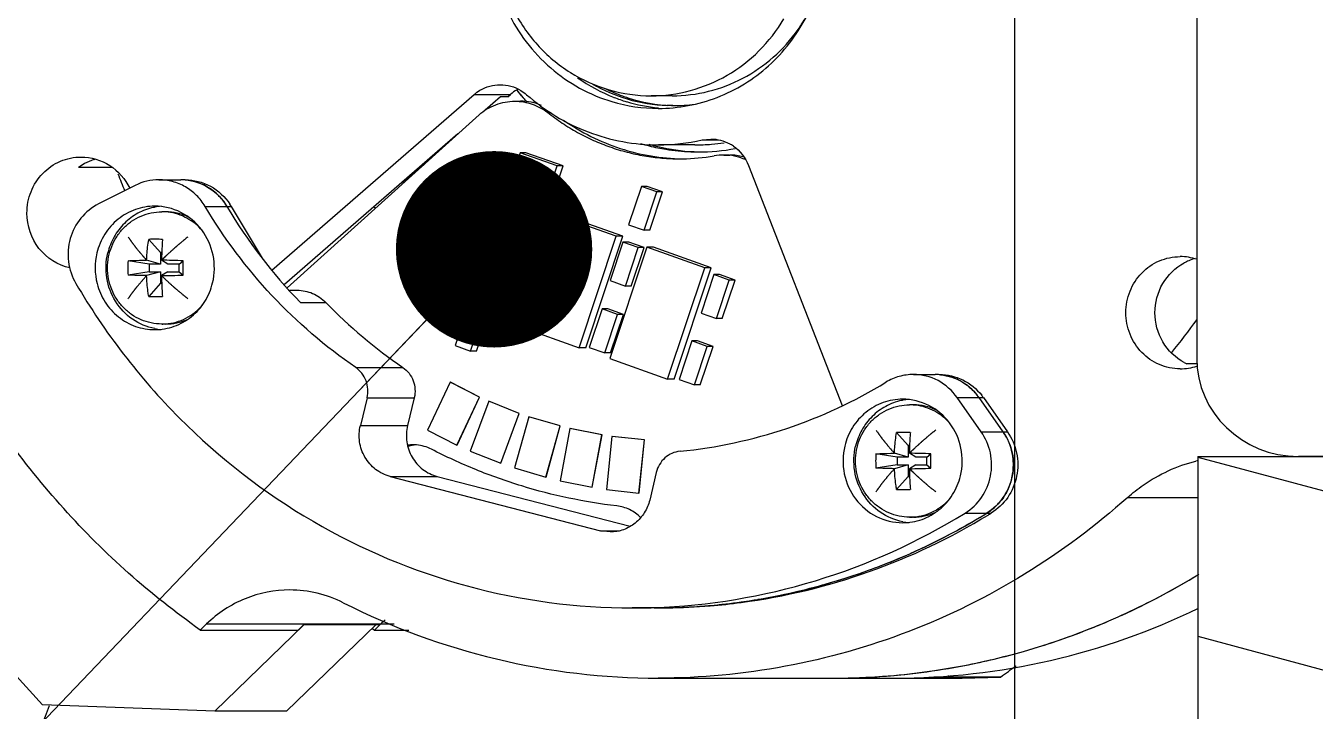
# Model space of a CAD drawing. Header units: millimetres. Extents: x 0 to 841, y 0 to 594.
# Drawn here: x 400.28 to 423.26, y 189.87 to 202.08 of the extents above; entities that cross this region are included whole.
import ezdxf

# ---------------------------------------------------------------- set-up
doc = ezdxf.new("R2010")
doc.units = ezdxf.units.MM
doc.header["$LTSCALE"] = 46.255
doc.layers.get('0').update_dxf_attribs({"linetype": 'CONTINUOUS'})
for name, color, linetype in [('APSF_BLANK_LAYER', 7, 'CONTINUOUS'), ('AXIS', 7, 'CONTINUOUS'), ('COSMETIC', 7, 'CONTINUOUS'), ('DCURVE', 7, 'CONTINUOUS')]:
    doc.layers.add(name, color=color, linetype=linetype)
doc.styles.get("Standard").update_dxf_attribs({"font": 'txt', "width": 0.85})
doc.dimstyles.get("Standard").update_dxf_attribs({"dimtxt": 3.5, "dimasz": 3.5, "dimexe": 1.5, "dimexo": 1, "dimtad": 1, "dimtxsty": 'STANDARD', "dimcen": 0.09, "dimadec": 0, "dimazin": 0, "dimtol": 1, "dimtp": 0.01, "dimtm": 0.01, "dimtfac": 1, "dimtofl": 0, "dimtmove": 0, "dimatfit": 3, "dimfxl": 1, "dimtolj": 1, "dimarcsym": 0})

msp = doc.modelspace()

# ---------------------------------------------------------------- linework, layer by layer
at = {"color": 7, "linetype": 'CONTINUOUS'}
for p, q in [((421.148, 219.805), (421.148, 196.155)), ((404.666, 197.721), (408.272, 200.853)), ((408.272, 200.853), (408.919, 200.853)), ((408.872, 200.812), (408.919, 200.853)), ((408.743, 200.812), (408.469, 200.575)), ((408.872, 200.812), (408.743, 200.812)), ((408.996, 200.733), (409.099, 200.733)), ((404.942, 197.408), (408.36, 200.492)), ((409.584, 200.532), (409.643, 200.532)), ((407.984, 200.153), (404.89, 197.466)), ((407.766, 199.964), (407.77, 199.96)), ((412.202, 199.955), (411.555, 199.955)), ((412.333, 200.043), (412.49, 200.06)), ((412.333, 200.043), (412.618, 200.043)), ((409.09, 199.816), (408.996, 199.531)), ((409.194, 199.816), (409.09, 199.816)), ((409.752, 199.58), (409.09, 199.816)), ((409.856, 199.58), (409.194, 199.816)), ((412.724, 199.775), (412.827, 199.775)), ((407.031, 199.315), (407.378, 199.607)), ((408.996, 199.531), (409.658, 199.295)), ((409.658, 199.295), (409.752, 199.58)), ((409.856, 199.58), (409.752, 199.58)), ((409.761, 199.295), (409.856, 199.58)), ((413.16, 199.591), (414.831, 195.31)), ((402.233, 199.233), (401.579, 198.903)), ((402.656, 199.334), (403.044, 199.334)), ((407.026, 199.321), (407.031, 199.315)), ((407.03, 199.325), (407.035, 199.319)), ((408.498, 199.419), (408.404, 199.134)), ((408.602, 199.419), (408.498, 199.419)), ((409.161, 199.183), (408.498, 199.419)), ((409.264, 199.183), (408.602, 199.419)), ((409.761, 199.295), (409.658, 199.295)), ((411.253, 199.216), (411.025, 198.531)), ((411.356, 199.216), (411.253, 199.216)), ((411.528, 199.118), (411.253, 199.216)), ((411.631, 199.118), (411.356, 199.216)), ((408.014, 199.036), (407.526, 197.57)), ((408.117, 199.036), (408.014, 199.036)), ((409.212, 198.609), (408.014, 199.036)), ((409.316, 198.609), (408.117, 199.036)), ((408.404, 199.134), (409.066, 198.898)), ((409.066, 198.898), (409.161, 199.183)), ((409.264, 199.183), (409.161, 199.183)), ((409.169, 198.898), (409.264, 199.183)), ((411.3, 198.433), (411.528, 199.118)), ((411.403, 198.433), (411.631, 199.118)), ((411.631, 199.118), (411.528, 199.118)), ((402.775, 198.764), (402.706, 198.764)), ((403.479, 198.858), (403.945, 198.858)), ((403.945, 198.858), (404.493, 197.936)), ((409.169, 198.898), (409.066, 198.898)), ((408.725, 197.143), (409.212, 198.609)), ((408.984, 197.611), (409.316, 198.609)), ((409.776, 198.694), (409.116, 196.708)), ((409.316, 198.609), (409.212, 198.609)), ((409.893, 198.694), (409.776, 198.694)), ((410.805, 198.327), (409.776, 198.694)), ((410.921, 198.327), (409.893, 198.694)), ((411.025, 198.531), (411.3, 198.433)), ((410.144, 196.342), (410.805, 198.327)), ((410.261, 196.342), (410.921, 198.327)), ((410.921, 198.327), (410.805, 198.327)), ((411.403, 198.433), (411.3, 198.433)), ((402.683, 198.039), (402.473, 198.271)), ((411.352, 198.132), (410.691, 196.147)), ((410.923, 198.224), (410.695, 197.538)), ((411.026, 198.224), (410.923, 198.224)), ((411.197, 198.126), (410.923, 198.224)), ((410.969, 197.44), (411.197, 198.126)), ((411.301, 198.126), (411.026, 198.224)), ((411.073, 197.44), (411.301, 198.126)), ((411.301, 198.126), (411.197, 198.126)), ((411.468, 198.132), (411.352, 198.132)), ((412.38, 197.766), (411.352, 198.132)), ((412.497, 197.766), (411.468, 198.132)), ((402.483, 197.832), (402.105, 197.891)), ((402.683, 197.832), (402.436, 197.901)), ((402.705, 198.039), (402.683, 198.039)), ((402.683, 198.039), (402.683, 197.832)), ((402.815, 197.832), (402.701, 197.901)), ((403.015, 197.832), (403.086, 197.891)), ((402.483, 197.695), (402.105, 197.637)), ((402.683, 197.695), (402.436, 197.626)), ((402.683, 197.832), (402.483, 197.832)), ((402.483, 197.832), (402.483, 197.695)), ((402.483, 197.695), (402.683, 197.695)), ((402.683, 197.695), (402.683, 197.489)), ((402.815, 197.695), (402.701, 197.626)), ((403.015, 197.832), (402.815, 197.832)), ((402.815, 197.695), (403.015, 197.695)), ((403.015, 197.695), (403.015, 197.832)), ((403.015, 197.695), (403.086, 197.637)), ((408.931, 197.611), (408.703, 196.926)), ((409.035, 197.611), (408.931, 197.611)), ((409.206, 197.514), (408.931, 197.611)), ((409.31, 197.514), (409.035, 197.611)), ((411.72, 195.78), (412.38, 197.766)), ((411.836, 195.78), (412.497, 197.766)), ((412.544, 197.646), (412.316, 196.96)), ((412.497, 197.766), (412.38, 197.766)), ((412.647, 197.646), (412.544, 197.646)), ((412.818, 197.548), (412.544, 197.646)), ((412.922, 197.548), (412.647, 197.646)), ((402.683, 197.489), (402.473, 197.256)), ((402.683, 197.489), (402.705, 197.489)), ((407.526, 197.57), (408.725, 197.143)), ((408.978, 196.828), (409.206, 197.514)), ((409.082, 196.828), (409.31, 197.514)), ((409.31, 197.514), (409.206, 197.514)), ((410.695, 197.538), (410.969, 197.44)), ((411.073, 197.44), (410.969, 197.44)), ((412.59, 196.862), (412.818, 197.548)), ((412.694, 196.862), (412.922, 197.548)), ((412.922, 197.548), (412.818, 197.548)), ((404.98, 197.366), (405.118, 197.366)), ((405.176, 197.148), (405.628, 197.148)), ((408.162, 197.066), (407.934, 196.38)), ((408.266, 197.066), (408.162, 197.066)), ((408.437, 196.968), (408.162, 197.066)), ((408.209, 196.282), (408.437, 196.968)), ((408.541, 196.968), (408.266, 197.066)), ((408.313, 196.282), (408.541, 196.968)), ((408.541, 196.968), (408.437, 196.968)), ((408.703, 196.926), (408.978, 196.828)), ((408.775, 197.143), (408.725, 197.143)), ((410.552, 197.034), (410.324, 196.348)), ((410.656, 197.034), (410.552, 197.034)), ((410.827, 196.936), (410.552, 197.034)), ((410.599, 196.25), (410.827, 196.936)), ((410.931, 196.936), (410.656, 197.034)), ((410.703, 196.25), (410.931, 196.936)), ((410.931, 196.936), (410.827, 196.936)), ((412.316, 196.96), (412.59, 196.862)), ((402.775, 196.764), (402.706, 196.764)), ((409.082, 196.828), (408.978, 196.828)), ((409.116, 196.708), (410.144, 196.342)), ((412.694, 196.862), (412.59, 196.862)), ((412.151, 196.464), (411.923, 195.778)), ((412.254, 196.464), (412.151, 196.464)), ((412.425, 196.366), (412.151, 196.464)), ((412.529, 196.366), (412.254, 196.464)), ((407.934, 196.38), (408.209, 196.282)), ((408.313, 196.282), (408.209, 196.282)), ((410.261, 196.342), (410.144, 196.342)), ((410.324, 196.348), (410.599, 196.25)), ((410.703, 196.25), (410.599, 196.25)), ((412.197, 195.68), (412.425, 196.366)), ((412.301, 195.68), (412.529, 196.366)), ((412.529, 196.366), (412.425, 196.366)), ((410.691, 196.147), (411.72, 195.78)), ((406.161, 195.989), (407.003, 195.989)), ((411.836, 195.78), (411.72, 195.78)), ((411.923, 195.778), (412.197, 195.68)), ((416.099, 195.864), (416.488, 195.864)), ((407.846, 195.725), (407.443, 194.871)), ((407.848, 195.725), (407.846, 195.725)), ((408.367, 195.462), (407.846, 195.725)), ((408.369, 195.462), (407.848, 195.725)), ((412.301, 195.68), (412.197, 195.68)), ((406.364, 195.451), (406.245, 194.958)), ((406.364, 195.451), (407.205, 195.451)), ((407.205, 195.451), (407.086, 194.958)), ((407.964, 194.608), (408.367, 195.462)), ((407.967, 194.608), (408.369, 195.462)), ((408.533, 195.387), (408.204, 194.5)), ((408.369, 195.462), (408.367, 195.462)), ((408.536, 195.387), (408.533, 195.387)), ((409.074, 195.172), (408.533, 195.387)), ((409.077, 195.172), (408.536, 195.387)), ((416.101, 195.324), (416.032, 195.324)), ((416.881, 195.452), (417.347, 195.452)), ((417.309, 194.843), (416.881, 195.452)), ((417.697, 194.843), (417.269, 195.452)), ((417.347, 195.452), (417.774, 194.843)), ((408.745, 194.285), (409.074, 195.172)), ((408.748, 194.285), (409.077, 195.172)), ((409.246, 195.112), (408.993, 194.199)), ((409.077, 195.172), (409.074, 195.172)), ((409.249, 195.112), (409.246, 195.112)), ((409.803, 194.947), (409.246, 195.112)), ((409.806, 194.947), (409.249, 195.112)), ((406.245, 194.958), (407.086, 194.958)), ((407.443, 194.871), (407.964, 194.608)), ((409.55, 194.034), (409.803, 194.947)), ((409.553, 194.034), (409.806, 194.947)), ((409.806, 194.947), (409.803, 194.947)), ((409.98, 194.903), (409.805, 193.971)), ((409.982, 194.903), (409.98, 194.903)), ((410.549, 194.789), (409.98, 194.903)), ((410.551, 194.789), (409.982, 194.903)), ((410.374, 193.856), (410.549, 194.789)), ((410.376, 193.856), (410.551, 194.789)), ((410.551, 194.789), (410.549, 194.789)), ((410.728, 194.761), (410.632, 193.816)), ((410.731, 194.761), (410.728, 194.761)), ((411.305, 194.698), (410.728, 194.761)), ((411.307, 194.698), (410.731, 194.761)), ((411.209, 193.753), (411.305, 194.698)), ((411.211, 193.753), (411.307, 194.698)), ((411.307, 194.698), (411.305, 194.698)), ((416.009, 194.599), (415.799, 194.831)), ((417.309, 194.843), (417.774, 194.843)), ((407.967, 194.608), (407.964, 194.608)), ((408.204, 194.5), (408.745, 194.285)), ((415.81, 194.392), (415.432, 194.451)), ((416.009, 194.392), (415.762, 194.461)), ((416.009, 194.392), (415.81, 194.392)), ((415.81, 194.392), (415.81, 194.255)), ((416.031, 194.599), (416.009, 194.599)), ((416.009, 194.599), (416.009, 194.392)), ((416.142, 194.392), (416.027, 194.461)), ((416.341, 194.392), (416.142, 194.392)), ((416.341, 194.392), (416.413, 194.451)), ((416.341, 194.255), (416.341, 194.392)), ((421.167, 194.405), (424.042, 194.405)), ((421.167, 194.405), (421.167, 189.655)), ((408.748, 194.285), (408.745, 194.285)), ((408.993, 194.199), (409.55, 194.034)), ((415.81, 194.255), (415.432, 194.197)), ((416.009, 194.255), (415.762, 194.186)), ((415.81, 194.255), (416.009, 194.255)), ((416.009, 194.255), (416.009, 194.049)), ((416.142, 194.255), (416.027, 194.186)), ((416.142, 194.255), (416.341, 194.255)), ((416.341, 194.255), (416.413, 194.197)), ((406.773, 194.049), (410.522, 193.082)), ((406.773, 194.049), (407.614, 194.049)), ((407.614, 194.049), (411.053, 193.161)), ((409.553, 194.034), (409.55, 194.034)), ((409.805, 193.971), (410.374, 193.856)), ((411.518, 194.12), (411.4, 193.628)), ((416.009, 194.049), (415.799, 193.816)), ((416.009, 194.049), (416.031, 194.049)), ((410.376, 193.856), (410.374, 193.856)), ((410.632, 193.816), (411.209, 193.753)), ((411.211, 193.753), (411.209, 193.753)), ((419.919, 193.676), (421.167, 193.676)), ((416.101, 193.324), (416.032, 193.324)), ((417.021, 193.396), (417.487, 193.396)), ((410.522, 193.082), (410.864, 193.082)), ((410.697, 193.059), (410.522, 193.082)), ((411.477, 191.705), (411.089, 191.705)), ((411.555, 191.705), (411.584, 191.706)), ((403.392, 191.312), (403.505, 191.421)), ((403.505, 191.421), (406.848, 191.421)), ((403.65, 189.868), (405.239, 191.403)), ((404.931, 189.868), (406.52, 191.403)), ((405.139, 191.312), (405.233, 191.403)), ((406.591, 191.403), (405.233, 191.403)), ((406.611, 191.421), (406.498, 191.312)), ((403.392, 191.312), (405.139, 191.312)), ((406.457, 191.341), (406.466, 191.334)), ((406.466, 191.334), (406.498, 191.312)), ((406.498, 191.312), (407.111, 191.312)), ((400.057, 190.557), (400.578, 189.979)), ((416.716, 190.474), (416.742, 190.501)), ((411.555, 190.455), (415.761, 190.455)), ((416.033, 190.455), (416.716, 190.474)), ((417.653, 190.474), (416.716, 190.474)), ((416.969, 190.455), (417.653, 190.474)), ((403.65, 189.868), (400.578, 189.979)), ((404.931, 189.868), (403.65, 189.868))]:
    msp.add_line(p, q, dxfattribs=at)
at = {"color": 2, "linetype": 'CONTINUOUS'}
for p, q in [((421.167, 194.393), (426.042, 193.087)), ((421.167, 191.2), (426.042, 189.894))]:
    msp.add_line(p, q, dxfattribs=at)
at = {"color": 7, "linetype": 'CONTINUOUS'}
for centre, radius, start, end in [((411.685, 203.673), 2.886, 324.8583, 329.2889), ((411.842, 203.574), 2.974, 234.5192, 248.758), ((409.395, 200.305), 0.726, 119.6378, 130.9565), ((409.393, 200.307), 0.723, 117.7401, 119.635), ((409.099, 199.774), 0.959, 67.1724, 89.9777), ((411.558, 203.52), 2.915, 253.4571, 269.9323), ((411.818, 203.518), 2.914, 248.79, 253.4178), ((411.817, 203.52), 2.915, 253.4474, 264.8958), ((411.553, 203.471), 3.516, 270.0319, 282.8148), ((412.202, 203.453), 3.498, 269.9986, 274.9352), ((412.2, 203.467), 3.513, 274.9369, 278.6209), ((412.482, 199.342), 0.719, 55.3061, 61.3638), ((411.934, 203.441), 3.733, 270, 270.7635), ((411.933, 203.444), 3.737, 270.7651, 279.4765), ((412.724, 198.84), 0.934, 90.0041, 100.7942), ((412.723, 198.837), 0.938, 66.5375, 89.9757), ((412.827, 198.84), 0.935, 75.0134, 89.9935), ((412.868, 203.662), 11.73, 201.1021, 202.6805), ((402.657, 198.396), 0.939, 90.0426, 116.8494), ((403.044, 198.399), 0.935, 85.2503, 89.9998), ((403.044, 198.403), 0.931, 85.6029, 89.9867), ((403.044, 198.395), 0.939, 75.9317, 85.5901), ((403.044, 198.396), 0.938, 70.5954, 75.9233), ((403.039, 198.384), 0.952, 62.1354, 70.5814), ((403.037, 198.379), 0.956, 57.0466, 62.1357), ((403.029, 198.368), 0.971, 48.0185, 57.028), ((403.025, 198.363), 0.977, 43.7462, 48.0215), ((403.008, 198.347), 1, 30.7228, 43.7083), ((402.706, 197.83), 0.933, 85.7698, 89.9971), ((402.774, 197.825), 0.938, 64.8576, 89.9705), ((411.77, 203.547), 9.189, 210.6802, 224.1392), ((403.086, 198.348), 1, 30.7205, 33.4425), ((412.487, 203.575), 7.636, 218.2021, 218.4806), ((402.592, 195.409), 2.865, 89.9718, 92.3919), ((402.594, 195.161), 3.113, 87.7056, 89.9932), ((404.089, 197.764), 1.988, 176.3378, 183.6622), ((402.557, 185.424), 12.477, 87.5721, 89.3416), ((392.581, 197.764), 10.506, 359.3077, 0.6923), ((402.558, 210.07), 12.445, 270.656, 272.4302), ((402.593, 200.165), 2.911, 267.6274, 270.0089), ((402.593, 200.4), 3.147, 270.019, 272.2821), ((412.101, 203.429), 9.019, 224.1432, 235.5799), ((402.706, 197.697), 0.933, 270.0029, 274.2302), ((402.774, 197.701), 0.938, 270.0269, 294.4008), ((411.853, 203.523), 11.451, 320.6035, 324.31), ((416.487, 194.927), 0.937, 80.9852, 89.9956), ((416.488, 194.93), 0.934, 85.2438, 90.0004), ((416.488, 194.933), 0.931, 84.029, 85.2416), ((416.487, 194.929), 0.935, 75.1266, 80.9768), ((416.484, 194.918), 0.946, 66.636, 75.1124), ((416.483, 194.915), 0.95, 61.5238, 66.6354), ((411.073, 203.178), 8.725, 275.7119, 301.3409), ((416.476, 194.903), 0.963, 52.4508, 61.5053), ((416.473, 194.899), 0.969, 48.1553, 52.4532), ((416.457, 194.882), 0.992, 35.0636, 48.1161), ((416.032, 194.39), 0.933, 85.7698, 89.9971), ((416.101, 194.386), 0.938, 64.8576, 89.9705), ((416.534, 194.882), 0.992, 35.062, 38.0683), ((415.919, 191.969), 2.865, 89.9718, 92.3919), ((415.92, 191.721), 3.113, 87.7056, 89.9932), ((416.867, 194.261), 1.014, 22.4754, 35.0148), ((416.862, 194.259), 1.019, 18.397, 22.4796), ((407.192, 193.916), 0.695, 90.0022, 98.7291), ((407.296, 193.914), 0.697, 94.2935, 106.8741), ((407.192, 193.917), 0.695, 85.7305, 89.999), ((407.191, 193.911), 0.7, 62.7001, 85.6963), ((417.415, 194.324), 1.988, 176.3378, 183.6622), ((415.884, 181.985), 12.477, 87.5721, 89.3416), ((405.907, 194.324), 10.506, 359.3077, 0.6923), ((416.851, 194.256), 1.03, 9.9959, 18.3893), ((416.849, 194.255), 1.032, 5.207, 9.991), ((415.885, 206.63), 12.445, 270.656, 272.4302), ((416.849, 194.255), 1.032, 352.538, 357.552), ((416.843, 194.255), 1.038, 357.5581, 5.2054), ((421.812, 191.599), 2.805, 103.1078, 104.0502), ((416.858, 194.252), 1.023, 339.9691, 345.0129), ((416.848, 194.255), 1.033, 345.0188, 352.5359), ((415.92, 196.725), 2.911, 267.6274, 270.0089), ((415.919, 196.96), 3.147, 270.019, 272.2821), ((416.88, 194.24), 0.998, 318.7841, 327.357), ((416.873, 194.245), 1.007, 327.359, 332.2237), ((416.86, 194.251), 1.02, 332.2297, 339.9663), ((416.898, 194.224), 0.974, 301.7159, 314.5932), ((416.892, 194.23), 0.982, 314.5876, 318.7714), ((411.45, 203.036), 11.334, 278.009, 301.723), ((411.53, 203.032), 11.329, 277.6141, 301.3819), ((416.032, 194.257), 0.933, 270.0029, 274.2302), ((416.101, 194.262), 0.938, 270.0269, 294.4008), ((411.388, 203.158), 11.47, 295.3917, 301.6661), ((411.458, 203.172), 11.486, 301.323, 301.6646), ((411.427, 203.079), 11.382, 293.5944, 295.3859), ((411.44, 203.049), 11.35, 288.6445, 293.5951), ((411.464, 202.978), 11.274, 280.7913, 287.0947), ((411.458, 202.999), 11.296, 287.0944, 288.6412), ((414.638, 202.949), 12.495, 275.137, 301.6018), ((414.56, 203.104), 12.669, 298.0244, 301.497), ((411.475, 202.926), 11.222, 274.319, 279.4971), ((411.475, 202.926), 11.221, 279.4976, 280.7859), ((414.584, 203.06), 12.619, 294.5229, 298.023), ((411.563, 202.895), 12.44, 243.1324, 269.9617), ((411.089, 202.899), 11.194, 270.0004, 271.9847), ((411.477, 202.899), 11.194, 270.0003, 270.3974), ((411.477, 202.896), 11.191, 270.5447, 271.2232), ((411.477, 202.91), 11.205, 271.2242, 275.1287), ((411.555, 202.904), 11.199, 270.8256, 274.7331), ((411.477, 202.9), 11.195, 271.5756, 274.3165), ((411.476, 202.916), 11.211, 275.1296, 277.9637), ((411.553, 202.92), 11.215, 274.7344, 277.569), ((415.754, 202.889), 12.434, 270.0301, 295.8726), ((408.131, 189.846), 2.189, 131.2307, 133.9907), ((408.135, 189.843), 2.194, 131.2673, 133.9911), ((414.616, 202.99), 12.541, 289.532, 294.5231), ((414.634, 202.942), 12.49, 285.9289, 289.5284), ((414.65, 202.885), 12.431, 280.9566, 285.9279), ((414.66, 202.836), 12.381, 270.0027, 277.3317), ((414.66, 202.827), 12.372, 270.0023, 275.0863), ((414.656, 202.86), 12.405, 277.3367, 280.954), ((340.034, 296.995), 131.801, 306.07978, 306.22927), ((416.032, 202.815), 12.36, 269.2576, 270.0002)]:
    msp.add_arc(centre, radius, start, end, dxfattribs=at)
msp.add_ellipse((422.96, 196.155), major_axis=(-1.812, 0), ratio=0.965926, start_param=0, end_param=1.570796, dxfattribs=at)
for points, knots in [([(411.554, 200.605), (411.91, 200.605), (412.631, 200.74), (413.566, 201.319), (414.245, 202.198), (414.584, 203.265), (414.542, 204.386), (414.124, 205.423), (413.382, 206.245), (412.725, 206.582), (412.382, 206.684)], [0, 0, 0, 0, 0.122755, 0.246522, 0.371793, 0.498322, 0.625264, 0.751577, 0.876508, 1, 1, 1, 1]), ([(408.871, 202.33), (409.053, 201.95), (409.572, 201.261), (410.33, 200.844), (410.728, 200.726)], [0, 0, 0, 0, 0.503444, 1, 1, 1, 1]), ([(408.964, 202.373), (409.08, 202.144), (409.373, 201.715), (409.966, 201.217), (410.667, 200.902), (411.174, 200.83), (411.426, 200.83)], [0, 0, 0, 0, 0.25311, 0.503881, 0.752557, 1, 1, 1, 1]), ([(411.426, 200.83), (411.661, 200.83), (412.135, 200.893), (412.798, 201.17), (413.371, 201.61), (413.668, 201.992), (413.791, 202.199)], [0, 0, 0, 0, 0.247686, 0.496463, 0.747131, 1, 1, 1, 1]), ([(411.801, 200.83), (412.018, 200.83), (412.456, 200.884), (413.073, 201.12), (413.621, 201.498), (413.918, 201.831), (414.045, 202.012)], [0, 0, 0, 0, 0.24796, 0.496859, 0.74742, 1, 1, 1, 1]), ([(408.272, 200.853), (408.304, 200.881), (408.44, 200.98), (408.612, 201.028), (408.737, 201.028)], [0, 0, 0, 0, 0.253263, 1, 1, 1, 1]), ([(408.737, 201.028), (408.864, 201.028), (409.038, 200.979), (409.175, 200.878), (409.207, 200.849)], [0, 0, 0, 0, 0.746661, 1, 1, 1, 1]), ([(409.207, 200.849), (409.528, 200.567), (410.273, 200.113), (411.131, 199.955), (411.555, 199.955)], [0, 0, 0, 0, 0.501996, 1, 1, 1, 1]), ([(408.36, 200.492), (408.404, 200.531), (408.498, 200.599), (408.655, 200.675), (408.823, 200.722), (408.938, 200.733), (408.996, 200.733)], [0, 0, 0, 0, 0.251632, 0.501928, 0.75123, 1, 1, 1, 1]), ([(408.996, 200.733), (409.048, 200.733), (409.153, 200.724), (409.307, 200.685), (409.453, 200.622), (409.542, 200.564), (409.584, 200.532)], [0, 0, 0, 0, 0.248959, 0.498362, 0.748606, 1, 1, 1, 1]), ([(409.584, 200.532), (409.667, 200.466), (409.839, 200.34), (410.112, 200.175), (410.397, 200.032), (410.691, 199.915), (410.995, 199.822), (411.304, 199.756), (411.618, 199.716), (411.828, 199.707), (411.934, 199.707)], [0, 0, 0, 0, 0.125889, 0.251449, 0.37671, 0.501706, 0.626481, 0.751085, 0.875572, 1, 1, 1, 1]), ([(409.867, 200.397), (410.022, 200.289), (410.347, 200.094), (410.872, 199.879), (411.421, 199.744), (411.796, 199.71), (411.983, 199.708)], [0, 0, 0, 0, 0.251229, 0.501448, 0.750927, 1, 1, 1, 1]), ([(403.479, 198.858), (403.436, 198.93), (403.333, 199.063), (403.133, 199.216), (402.903, 199.312), (402.738, 199.334), (402.656, 199.334)], [0, 0, 0, 0, 0.252882, 0.503532, 0.752311, 1, 1, 1, 1]), ([(403.122, 199.334), (403.277, 199.334), (403.595, 199.253), (403.833, 199.03), (403.92, 198.899)], [0, 0, 0, 0, 0.496563, 1, 1, 1, 1]), ([(403.122, 199.331), (403.272, 199.319), (403.571, 199.218), (403.789, 198.989), (403.867, 198.858)], [0, 0, 0, 0, 0.496462, 1, 1, 1, 1]), ([(401.579, 198.903), (401.459, 198.842), (401.241, 198.666), (401.048, 198.293), (401.016, 197.872), (401.107, 197.604), (401.176, 197.486)], [0, 0, 0, 0, 0.246736, 0.49688, 0.748877, 1, 1, 1, 1]), ([(402.706, 196.764), (402.643, 196.764), (402.516, 196.777), (402.333, 196.834), (402.165, 196.927), (402.018, 197.052), (401.897, 197.205), (401.807, 197.379), (401.752, 197.567), (401.734, 197.764), (401.752, 197.96), (401.807, 198.148), (401.897, 198.322), (402.018, 198.475), (402.165, 198.6), (402.333, 198.693), (402.516, 198.751), (402.643, 198.764), (402.706, 198.764)], [0, 0, 0, 0, 0.061435, 0.123031, 0.184931, 0.247224, 0.30994, 0.373043, 0.436442, 0.5, 0.563558, 0.626957, 0.69006, 0.752776, 0.815069, 0.876969, 0.938565, 1, 1, 1, 1]), ([(403.398, 198.461), (403.357, 198.504), (403.268, 198.584), (403.115, 198.675), (402.949, 198.737), (402.833, 198.757), (402.775, 198.761)], [0, 0, 0, 0, 0.251926, 0.502349, 0.751544, 1, 1, 1, 1]), ([(406.161, 195.989), (405.62, 196.36), (404.613, 197.226), (403.817, 198.29), (403.479, 198.858)], [0, 0, 0, 0, 0.498133, 1, 1, 1, 1]), ([(402.436, 197.901), (402.437, 197.933), (402.444, 198.057), (402.458, 198.18), (402.473, 198.271)], [0, 0, 0, 0, 0.256942, 1, 1, 1, 1]), ([(402.718, 198.271), (402.716, 198.242), (402.707, 198.118), (402.703, 197.995), (402.701, 197.901)], [0, 0, 0, 0, 0.240693, 1, 1, 1, 1]), ([(402.105, 197.891), (402.13, 197.892), (402.241, 197.897), (402.351, 197.9), (402.436, 197.901)], [0, 0, 0, 0, 0.230975, 1, 1, 1, 1]), ([(402.436, 197.626), (402.406, 197.627), (402.296, 197.628), (402.186, 197.632), (402.105, 197.637)], [0, 0, 0, 0, 0.267403, 1, 1, 1, 1]), ([(402.473, 197.256), (402.468, 197.285), (402.45, 197.408), (402.439, 197.532), (402.436, 197.626)], [0, 0, 0, 0, 0.241752, 1, 1, 1, 1]), ([(402.701, 197.626), (402.701, 197.594), (402.705, 197.471), (402.711, 197.347), (402.718, 197.256)], [0, 0, 0, 0, 0.257721, 1, 1, 1, 1]), ([(401.176, 197.486), (401.686, 196.614), (402.926, 194.999), (405.328, 193.14), (408.108, 191.971), (410.1, 191.705), (411.089, 191.705)], [0, 0, 0, 0, 0.252892, 0.50357, 0.752337, 1, 1, 1, 1]), ([(405.117, 197.366), (405.212, 197.366), (405.402, 197.327), (405.562, 197.216), (405.628, 197.148)], [0, 0, 0, 0, 0.497608, 1, 1, 1, 1]), ([(402.775, 196.766), (402.837, 196.771), (402.961, 196.793), (403.138, 196.862), (403.298, 196.965), (403.389, 197.054), (403.43, 197.102)], [0, 0, 0, 0, 0.248286, 0.497405, 0.747883, 1, 1, 1, 1]), ([(403.392, 191.312), (402.505, 191.938), (400.862, 193.4), (399.582, 195.187), (399.044, 196.139)], [0, 0, 0, 0, 0.498103, 1, 1, 1, 1]), ([(406.364, 195.451), (406.387, 195.549), (406.376, 195.763), (406.244, 195.933), (406.161, 195.989)], [0, 0, 0, 0, 0.503312, 1, 1, 1, 1]), ([(407.003, 195.989), (407.085, 195.933), (407.217, 195.763), (407.228, 195.549), (407.205, 195.451)], [0, 0, 0, 0, 0.496688, 1, 1, 1, 1]), ([(416.099, 195.864), (416.014, 195.864), (415.842, 195.841), (415.684, 195.771), (415.611, 195.727)], [0, 0, 0, 0, 0.498784, 1, 1, 1, 1]), ([(416.881, 195.452), (416.793, 195.577), (416.558, 195.788), (416.25, 195.864), (416.099, 195.864)], [0, 0, 0, 0, 0.503236, 1, 1, 1, 1]), ([(416.565, 195.864), (416.707, 195.864), (416.998, 195.797), (417.227, 195.607), (417.316, 195.494)], [0, 0, 0, 0, 0.497001, 1, 1, 1, 1]), ([(416.585, 195.859), (416.719, 195.845), (416.986, 195.756), (417.191, 195.564), (417.269, 195.452)], [0, 0, 0, 0, 0.496892, 1, 1, 1, 1]), ([(416.032, 193.324), (415.969, 193.324), (415.842, 193.337), (415.66, 193.394), (415.492, 193.487), (415.344, 193.612), (415.224, 193.765), (415.134, 193.939), (415.079, 194.128), (415.06, 194.324), (415.079, 194.52), (415.134, 194.708), (415.224, 194.882), (415.344, 195.035), (415.492, 195.16), (415.66, 195.253), (415.842, 195.311), (415.969, 195.324), (416.032, 195.324)], [0, 0, 0, 0, 0.061435, 0.123031, 0.184931, 0.247224, 0.30994, 0.373043, 0.436442, 0.5, 0.563558, 0.626957, 0.69006, 0.752776, 0.815069, 0.876969, 0.938565, 1, 1, 1, 1]), ([(416.724, 195.021), (416.684, 195.065), (416.595, 195.144), (416.442, 195.235), (416.276, 195.297), (416.16, 195.317), (416.101, 195.321)], [0, 0, 0, 0, 0.251926, 0.502349, 0.751544, 1, 1, 1, 1]), ([(406.773, 194.049), (406.681, 194.073), (406.504, 194.16), (406.31, 194.382), (406.213, 194.664), (406.222, 194.864), (406.245, 194.958)], [0, 0, 0, 0, 0.245947, 0.49505, 0.747043, 1, 1, 1, 1]), ([(407.086, 194.958), (407.063, 194.864), (407.054, 194.664), (407.151, 194.382), (407.345, 194.16), (407.522, 194.073), (407.614, 194.049)], [0, 0, 0, 0, 0.252957, 0.50495, 0.754053, 1, 1, 1, 1]), ([(415.762, 194.461), (415.763, 194.493), (415.77, 194.617), (415.784, 194.74), (415.799, 194.831)], [0, 0, 0, 0, 0.256942, 1, 1, 1, 1]), ([(416.045, 194.831), (416.042, 194.802), (416.034, 194.678), (416.029, 194.555), (416.027, 194.461)], [0, 0, 0, 0, 0.240693, 1, 1, 1, 1]), ([(417.021, 193.396), (417.136, 193.467), (417.339, 193.661), (417.501, 194.049), (417.499, 194.471), (417.387, 194.731), (417.309, 194.843)], [0, 0, 0, 0, 0.247239, 0.497732, 0.749571, 1, 1, 1, 1]), ([(417.697, 194.843), (417.775, 194.731), (417.887, 194.471), (417.889, 194.049), (417.727, 193.661), (417.525, 193.467), (417.41, 193.396)], [0, 0, 0, 0, 0.250429, 0.502268, 0.752761, 1, 1, 1, 1]), ([(417.774, 194.843), (417.853, 194.731), (417.965, 194.471), (417.967, 194.049), (417.805, 193.661), (417.602, 193.467), (417.487, 193.396)], [0, 0, 0, 0, 0.250436, 0.502268, 0.752753, 1, 1, 1, 1]), ([(410.812, 193.523), (410.526, 193.556), (409.955, 193.65), (409.115, 193.866), (408.297, 194.158), (407.77, 194.4), (407.512, 194.533)], [0, 0, 0, 0, 0.249429, 0.499161, 0.749316, 1, 1, 1, 1]), ([(411.941, 194.497), (411.892, 194.492), (411.794, 194.466), (411.666, 194.384), (411.569, 194.265), (411.53, 194.17), (411.518, 194.12)], [0, 0, 0, 0, 0.246693, 0.495268, 0.746448, 1, 1, 1, 1]), ([(415.432, 194.451), (415.457, 194.452), (415.567, 194.457), (415.677, 194.46), (415.762, 194.461)], [0, 0, 0, 0, 0.230975, 1, 1, 1, 1]), ([(415.762, 194.186), (415.733, 194.187), (415.622, 194.189), (415.512, 194.192), (415.432, 194.197)], [0, 0, 0, 0, 0.267403, 1, 1, 1, 1]), ([(415.799, 193.816), (415.795, 193.845), (415.776, 193.968), (415.766, 194.092), (415.762, 194.186)], [0, 0, 0, 0, 0.241752, 1, 1, 1, 1]), ([(416.027, 194.186), (416.028, 194.154), (416.031, 194.031), (416.038, 193.907), (416.045, 193.816)], [0, 0, 0, 0, 0.257721, 1, 1, 1, 1]), ([(419.919, 193.676), (420.005, 193.753), (420.366, 194.039), (420.797, 194.237), (421.131, 194.321)], [0, 0, 0, 0, 0.252073, 1, 1, 1, 1]), ([(411.4, 193.628), (411.381, 193.548), (411.316, 193.394), (411.152, 193.208), (410.938, 193.087), (410.777, 193.059), (410.697, 193.059)], [0, 0, 0, 0, 0.253762, 0.504928, 0.753352, 1, 1, 1, 1]), ([(411.238, 193.314), (411.21, 193.344), (411.149, 193.398), (411.045, 193.461), (410.931, 193.504), (410.852, 193.519), (410.812, 193.523)], [0, 0, 0, 0, 0.251875, 0.502305, 0.751544, 1, 1, 1, 1]), ([(419.919, 193.676), (418.782, 192.659), (416.132, 191.024), (413.067, 190.455), (411.554, 190.455)], [0, 0, 0, 0, 0.502021, 1, 1, 1, 1]), ([(416.101, 193.326), (416.163, 193.331), (416.288, 193.353), (416.464, 193.422), (416.624, 193.525), (416.716, 193.614), (416.757, 193.662)], [0, 0, 0, 0, 0.248286, 0.497405, 0.747883, 1, 1, 1, 1]), ([(411.477, 191.712), (412.448, 191.745), (414.394, 192.069), (416.19, 192.883), (417.021, 193.396)], [0, 0, 0, 0, 0.4988, 1, 1, 1, 1]), ([(404.987, 192.026), (404.716, 192.026), (404.168, 191.918), (403.702, 191.611), (403.505, 191.421)], [0, 0, 0, 0, 0.497753, 1, 1, 1, 1]), ([(395.675, 186.332), (396.217, 186.332), (397.314, 186.507), (398.798, 187.266), (399.992, 188.448), (400.521, 189.445), (400.707, 189.97)], [0, 0, 0, 0, 0.247, 0.495518, 0.746501, 1, 1, 1, 1])]:
    msp.add_open_spline(points, degree=3, knots=knots, dxfattribs=at)
for points in [[(412.49, 200.06), (412.606, 200.06), (412.725, 200.029), (412.827, 199.974)], [(412.891, 199.934), (413.011, 199.851), (413.108, 199.726), (413.16, 199.591)], [(405.941, 191.798), (405.649, 191.945), (405.314, 192.026), (404.987, 192.026)]]:
    msp.add_open_spline(points, degree=3, dxfattribs=at)
at = {"layer": 'APSF_BLANK_LAYER', "color": 7, "linetype": 'CONTINUOUS'}
msp.add_line((411.814, 200.655), (411.711, 200.657), dxfattribs=at)
for centre, radius, start, end in [((411.827, 203.549), 2.896, 239.9862, 253.427), ((411.906, 203.546), 2.893, 243.529, 249.9427), ((411.9, 203.53), 2.876, 249.9494, 251.933), ((411.815, 203.511), 2.856, 253.4482, 267.9166), ((411.895, 203.513), 2.858, 251.9242, 267.9123), ((411.893, 203.497), 2.842, 267.9295, 268.4001), ((411.813, 203.506), 2.851, 270.0102, 277.9852)]:
    msp.add_arc(centre, radius, start, end, dxfattribs=at)
at = {"layer": 'AXIS', "color": 7, "linetype": 'CONTINUOUS'}
for p, q in [((411.801, 200.83), (411.426, 200.83)), ((412.136, 199.832), (412.267, 199.83)), ((401.829, 199.552), (401.224, 199.552)), ((407.008, 199.305), (407.012, 199.3)), ((407.012, 199.3), (407.014, 199.297)), ((407.014, 199.297), (407.023, 199.286)), ((421.162, 196.055), (420.971, 196.055)), ((424.042, 194.405), (422.96, 194.405)), ((416.033, 190.455), (416.969, 190.455))]:
    msp.add_line(p, q, dxfattribs=at)
for centre, radius, start, end in [((412.405, 203.63), 4.321, 218.5895, 218.7939), ((412.398, 203.624), 4.312, 218.7934, 220.3501), ((412.4, 203.626), 4.315, 218.8074, 220.9992), ((412.39, 203.617), 4.301, 220.3506, 221.0608), ((412.389, 203.616), 4.3, 220.9997, 222.3573), ((412.386, 203.614), 4.297, 221.0607, 222.3175), ((412.271, 203.468), 3.638, 253.4908, 258.4718), ((412.374, 203.468), 3.639, 254.2642, 256.879), ((412.268, 203.455), 3.625, 258.4738, 260.768), ((412.372, 203.461), 3.631, 256.8863, 267.1311), ((401.793, 198.787), 0.954, 108.3318, 119.0052), ((401.786, 198.805), 0.934, 106.2891, 108.2921), ((412.267, 203.454), 3.624, 260.7701, 267.924), ((412.37, 203.44), 3.61, 267.1448, 267.9294), ((412.266, 203.458), 3.628, 270.0206, 280.4618), ((401.796, 198.781), 0.96, 118.9863, 126.5723), ((412.545, 203.59), 7.015, 217.7385, 217.9384), ((402.775, 197.836), 1.027, 100.7919, 102.1155), ((402.775, 197.834), 1.03, 94.4207, 100.789), ((402.656, 197.764), 1.137, 166.4707, 194.2921), ((420.851, 197.023), 0.942, 71.582, 89.9237), ((421.375, 197.016), 0.95, 112.8671, 118.4107), ((421.372, 197.022), 0.944, 105.4951, 112.8524), ((402.775, 197.694), 1.031, 259.2359, 265.5251), ((420.851, 196.908), 0.942, 270.0773, 288.5467), ((421.373, 196.911), 0.945, 241.851, 244.8788), ((416.101, 194.396), 1.027, 100.7919, 102.1155), ((416.102, 194.394), 1.03, 94.4207, 100.789), ((416.102, 194.254), 1.031, 259.2359, 265.5251)]:
    msp.add_arc(centre, radius, start, end, dxfattribs=at)
for points, knots in [([(400.303, 198.739), (400.303, 198.869), (400.352, 199.13), (400.566, 199.463), (400.887, 199.687), (401.143, 199.739), (401.269, 199.739)], [0, 0, 0, 0, 0.254022, 0.505656, 0.754017, 1, 1, 1, 1]), ([(401.269, 199.739), (401.445, 199.739), (401.809, 199.632), (402.056, 199.347), (402.134, 199.185)], [0, 0, 0, 0, 0.495883, 1, 1, 1, 1]), ([(402.581, 198.864), (402.464, 198.864), (402.227, 198.822), (401.913, 198.645), (401.672, 198.372), (401.578, 198.147), (401.55, 198.03)], [0, 0, 0, 0, 0.246655, 0.495076, 0.746244, 1, 1, 1, 1]), ([(402.559, 198.841), (402.462, 198.82), (402.272, 198.749), (402.028, 198.566), (401.843, 198.321), (401.768, 198.129), (401.744, 198.03)], [0, 0, 0, 0, 0.246785, 0.495573, 0.746735, 1, 1, 1, 1]), ([(403.612, 197.497), (403.65, 197.658), (403.656, 197.999), (403.449, 198.461), (403.066, 198.786), (402.74, 198.864), (402.581, 198.864)], [0, 0, 0, 0, 0.253724, 0.505931, 0.754473, 1, 1, 1, 1]), ([(401.066, 197.762), (400.854, 197.809), (400.45, 198.066), (400.303, 198.518), (400.303, 198.739)], [0, 0, 0, 0, 0.49471, 1, 1, 1, 1]), ([(402.583, 196.682), (402.441, 196.709), (402.164, 196.826), (401.855, 197.154), (401.697, 197.58), (401.709, 197.885), (401.744, 198.03)], [0, 0, 0, 0, 0.245788, 0.494762, 0.746833, 1, 1, 1, 1]), ([(419.886, 196.965), (419.886, 197.095), (419.936, 197.357), (420.149, 197.689), (420.471, 197.913), (420.726, 197.965), (420.852, 197.965)], [0, 0, 0, 0, 0.254022, 0.505656, 0.754017, 1, 1, 1, 1]), ([(420.404, 196.965), (420.404, 197.144), (420.499, 197.506), (420.768, 197.768), (420.923, 197.852)], [0, 0, 0, 0, 0.503941, 1, 1, 1, 1]), ([(401.553, 197.483), (401.583, 197.367), (401.679, 197.145), (401.919, 196.878), (402.231, 196.704), (402.465, 196.664), (402.581, 196.664)], [0, 0, 0, 0, 0.253721, 0.504872, 0.753302, 1, 1, 1, 1]), ([(402.581, 196.664), (402.698, 196.664), (402.935, 196.705), (403.249, 196.882), (403.489, 197.155), (403.583, 197.38), (403.612, 197.497)], [0, 0, 0, 0, 0.246655, 0.495076, 0.746244, 1, 1, 1, 1]), ([(420.852, 195.965), (420.726, 195.965), (420.471, 196.018), (420.149, 196.242), (419.936, 196.574), (419.886, 196.836), (419.886, 196.965)], [0, 0, 0, 0, 0.245983, 0.494344, 0.745978, 1, 1, 1, 1]), ([(420.927, 196.077), (420.771, 196.16), (420.499, 196.422), (420.404, 196.786), (420.404, 196.965)], [0, 0, 0, 0, 0.496091, 1, 1, 1, 1]), ([(415.907, 195.424), (415.79, 195.424), (415.553, 195.383), (415.239, 195.205), (414.999, 194.932), (414.904, 194.707), (414.876, 194.59)], [0, 0, 0, 0, 0.246655, 0.495076, 0.746244, 1, 1, 1, 1]), ([(415.886, 195.401), (415.788, 195.38), (415.598, 195.309), (415.354, 195.126), (415.169, 194.881), (415.094, 194.689), (415.07, 194.59)], [0, 0, 0, 0, 0.246785, 0.495573, 0.746735, 1, 1, 1, 1]), ([(416.938, 194.058), (416.977, 194.218), (416.983, 194.559), (416.776, 195.021), (416.393, 195.346), (416.067, 195.424), (415.907, 195.424)], [0, 0, 0, 0, 0.253724, 0.505931, 0.754473, 1, 1, 1, 1]), ([(414.876, 194.59), (414.838, 194.429), (414.831, 194.088), (415.039, 193.626), (415.422, 193.302), (415.748, 193.224), (415.907, 193.224)], [0, 0, 0, 0, 0.253724, 0.505931, 0.754473, 1, 1, 1, 1]), ([(415.909, 193.242), (415.768, 193.269), (415.49, 193.386), (415.182, 193.714), (415.023, 194.14), (415.036, 194.445), (415.07, 194.59)], [0, 0, 0, 0, 0.245788, 0.494762, 0.746833, 1, 1, 1, 1]), ([(415.907, 193.224), (416.024, 193.224), (416.261, 193.265), (416.575, 193.442), (416.816, 193.715), (416.91, 193.941), (416.938, 194.058)], [0, 0, 0, 0, 0.246655, 0.495076, 0.746244, 1, 1, 1, 1])]:
    msp.add_open_spline(points, degree=3, knots=knots, dxfattribs=at)
at = {"layer": 'COSMETIC', "color": 7, "linetype": 'CONTINUOUS'}
for points, knots in [([(402.108, 198.314), (402.113, 198.306), (402.121, 198.295), (402.131, 198.28), (402.137, 198.271), (402.142, 198.263), (402.145, 198.259), (402.147, 198.255), (402.149, 198.253), (402.15, 198.251), (402.152, 198.249), (402.156, 198.243), (402.163, 198.234), (402.172, 198.222), (402.18, 198.21), (402.187, 198.201), (402.191, 198.195), (402.193, 198.193), (402.194, 198.191), (402.196, 198.189), (402.199, 198.185), (402.203, 198.18), (402.209, 198.171), (402.217, 198.161), (402.226, 198.15), (402.232, 198.142), (402.237, 198.135), (402.241, 198.13), (402.244, 198.127), (402.245, 198.124), (402.247, 198.123), (402.248, 198.121), (402.25, 198.119), (402.253, 198.115), (402.258, 198.109), (402.263, 198.102), (402.271, 198.093), (402.28, 198.082), (402.291, 198.068), (402.3, 198.057), (402.308, 198.048), (402.316, 198.039), (402.325, 198.027), (402.337, 198.014), (402.349, 198), (402.357, 197.99), (402.363, 197.983), (402.365, 197.98), (402.367, 197.978), (402.369, 197.975), (402.373, 197.971), (402.378, 197.965), (402.387, 197.956), (402.397, 197.944), (402.414, 197.925), (402.427, 197.91), (402.436, 197.901)], [0, 0, 0, 0, 0.0625, 0.09375, 0.125, 0.140625, 0.15625, 0.164062, 0.167969, 0.171875, 0.179688, 0.1875, 0.21875, 0.25, 0.28125, 0.3125, 0.320312, 0.328125, 0.332031, 0.335938, 0.34375, 0.359375, 0.375, 0.40625, 0.4375, 0.453125, 0.46875, 0.484375, 0.492188, 0.496094, 0.5, 0.503906, 0.507812, 0.515625, 0.53125, 0.546875, 0.5625, 0.59375, 0.625, 0.65625, 0.671875, 0.6875, 0.71875, 0.75, 0.78125, 0.8125, 0.820312, 0.828125, 0.832031, 0.835938, 0.84375, 0.859375, 0.875, 0.90625, 0.9375, 1, 1, 1, 1]), ([(403.17, 198.314), (403.161, 198.306), (403.147, 198.295), (403.128, 198.28), (403.117, 198.271), (403.107, 198.263), (403.101, 198.259), (403.097, 198.255), (403.092, 198.251), (403.083, 198.244), (403.072, 198.234), (403.057, 198.222), (403.043, 198.21), (403.031, 198.2), (403.022, 198.193), (403.017, 198.189), (403.013, 198.185), (403.006, 198.18), (402.997, 198.171), (402.985, 198.161), (402.972, 198.15), (402.963, 198.142), (402.955, 198.135), (402.949, 198.13), (402.944, 198.126), (402.941, 198.123), (402.937, 198.119), (402.932, 198.115), (402.925, 198.109), (402.918, 198.102), (402.907, 198.093), (402.895, 198.082), (402.882, 198.07), (402.872, 198.061), (402.865, 198.056), (402.86, 198.051), (402.855, 198.046), (402.847, 198.039), (402.834, 198.027), (402.82, 198.014), (402.805, 198), (402.793, 197.989), (402.784, 197.981), (402.779, 197.976), (402.774, 197.971), (402.768, 197.965), (402.753, 197.951), (402.731, 197.93), (402.711, 197.91), (402.701, 197.901)], [0, 0, 0, 0, 0.0625, 0.09375, 0.125, 0.140625, 0.15625, 0.164062, 0.171875, 0.1875, 0.21875, 0.25, 0.28125, 0.3125, 0.328125, 0.335938, 0.34375, 0.359375, 0.375, 0.40625, 0.4375, 0.453125, 0.46875, 0.484375, 0.492188, 0.5, 0.507812, 0.515625, 0.53125, 0.546875, 0.5625, 0.59375, 0.625, 0.640625, 0.65625, 0.664062, 0.671875, 0.6875, 0.71875, 0.75, 0.78125, 0.8125, 0.828125, 0.835938, 0.84375, 0.859375, 0.875, 0.9375, 1, 1, 1, 1]), ([(402.108, 197.214), (402.113, 197.221), (402.121, 197.232), (402.131, 197.247), (402.137, 197.257), (402.142, 197.264), (402.145, 197.269), (402.147, 197.272), (402.149, 197.274), (402.15, 197.276), (402.152, 197.278), (402.156, 197.284), (402.163, 197.293), (402.172, 197.305), (402.18, 197.317), (402.187, 197.326), (402.191, 197.332), (402.193, 197.335), (402.194, 197.337), (402.196, 197.339), (402.199, 197.342), (402.203, 197.348), (402.209, 197.356), (402.217, 197.366), (402.226, 197.377), (402.232, 197.385), (402.237, 197.392), (402.241, 197.397), (402.244, 197.401), (402.245, 197.403), (402.247, 197.404), (402.248, 197.406), (402.25, 197.408), (402.253, 197.412), (402.258, 197.418), (402.263, 197.425), (402.271, 197.434), (402.28, 197.445), (402.291, 197.459), (402.3, 197.47), (402.308, 197.48), (402.316, 197.489), (402.325, 197.5), (402.337, 197.514), (402.349, 197.527), (402.357, 197.537), (402.363, 197.544), (402.365, 197.547), (402.367, 197.549), (402.369, 197.552), (402.373, 197.556), (402.378, 197.562), (402.387, 197.571), (402.397, 197.583), (402.414, 197.602), (402.427, 197.617), (402.436, 197.626)], [0, 0, 0, 0, 0.0625, 0.09375, 0.125, 0.140625, 0.15625, 0.164062, 0.167969, 0.171875, 0.179688, 0.1875, 0.21875, 0.25, 0.28125, 0.3125, 0.320312, 0.328125, 0.332031, 0.335938, 0.34375, 0.359375, 0.375, 0.40625, 0.4375, 0.453125, 0.46875, 0.484375, 0.492188, 0.496094, 0.5, 0.503906, 0.507812, 0.515625, 0.53125, 0.546875, 0.5625, 0.59375, 0.625, 0.65625, 0.671875, 0.6875, 0.71875, 0.75, 0.78125, 0.8125, 0.820312, 0.828125, 0.832031, 0.835938, 0.84375, 0.859375, 0.875, 0.90625, 0.9375, 1, 1, 1, 1]), ([(403.17, 197.214), (403.161, 197.221), (403.147, 197.232), (403.128, 197.247), (403.117, 197.257), (403.107, 197.264), (403.101, 197.269), (403.097, 197.272), (403.092, 197.276), (403.083, 197.283), (403.072, 197.293), (403.057, 197.305), (403.043, 197.317), (403.031, 197.327), (403.022, 197.334), (403.017, 197.338), (403.013, 197.342), (403.006, 197.348), (402.997, 197.356), (402.985, 197.366), (402.972, 197.377), (402.963, 197.385), (402.955, 197.392), (402.949, 197.397), (402.944, 197.401), (402.941, 197.404), (402.937, 197.408), (402.932, 197.412), (402.925, 197.418), (402.918, 197.425), (402.907, 197.434), (402.895, 197.445), (402.882, 197.457), (402.872, 197.466), (402.865, 197.472), (402.86, 197.476), (402.855, 197.481), (402.847, 197.489), (402.834, 197.5), (402.82, 197.514), (402.805, 197.527), (402.793, 197.539), (402.784, 197.547), (402.779, 197.551), (402.774, 197.556), (402.768, 197.562), (402.753, 197.576), (402.731, 197.598), (402.711, 197.617), (402.701, 197.626)], [0, 0, 0, 0, 0.0625, 0.09375, 0.125, 0.140625, 0.15625, 0.164062, 0.171875, 0.1875, 0.21875, 0.25, 0.28125, 0.3125, 0.328125, 0.335938, 0.34375, 0.359375, 0.375, 0.40625, 0.4375, 0.453125, 0.46875, 0.484375, 0.492188, 0.5, 0.507812, 0.515625, 0.53125, 0.546875, 0.5625, 0.59375, 0.625, 0.640625, 0.65625, 0.664062, 0.671875, 0.6875, 0.71875, 0.75, 0.78125, 0.8125, 0.828125, 0.835938, 0.84375, 0.859375, 0.875, 0.9375, 1, 1, 1, 1]), ([(415.435, 194.874), (415.44, 194.866), (415.447, 194.855), (415.457, 194.84), (415.464, 194.831), (415.469, 194.823), (415.472, 194.819), (415.474, 194.815), (415.475, 194.813), (415.477, 194.811), (415.479, 194.809), (415.483, 194.803), (415.489, 194.794), (415.498, 194.782), (415.507, 194.77), (415.513, 194.761), (415.518, 194.755), (415.519, 194.753), (415.521, 194.751), (415.522, 194.749), (415.525, 194.745), (415.529, 194.74), (415.536, 194.731), (415.544, 194.721), (415.552, 194.71), (415.559, 194.702), (415.563, 194.696), (415.567, 194.69), (415.57, 194.687), (415.572, 194.685), (415.573, 194.683), (415.575, 194.681), (415.576, 194.679), (415.58, 194.675), (415.584, 194.669), (415.59, 194.662), (415.597, 194.653), (415.607, 194.642), (415.618, 194.628), (415.627, 194.617), (415.634, 194.608), (415.642, 194.599), (415.652, 194.587), (415.663, 194.574), (415.675, 194.56), (415.684, 194.55), (415.69, 194.543), (415.692, 194.54), (415.694, 194.538), (415.696, 194.536), (415.7, 194.531), (415.705, 194.525), (415.713, 194.516), (415.724, 194.504), (415.741, 194.485), (415.754, 194.471), (415.762, 194.461)], [0, 0, 0, 0, 0.0625, 0.09375, 0.125, 0.140625, 0.15625, 0.164062, 0.167969, 0.171875, 0.179688, 0.1875, 0.21875, 0.25, 0.28125, 0.3125, 0.320312, 0.328125, 0.332031, 0.335938, 0.34375, 0.359375, 0.375, 0.40625, 0.4375, 0.453125, 0.46875, 0.484375, 0.492188, 0.496094, 0.5, 0.503906, 0.507812, 0.515625, 0.53125, 0.546875, 0.5625, 0.59375, 0.625, 0.65625, 0.671875, 0.6875, 0.71875, 0.75, 0.78125, 0.8125, 0.820312, 0.828125, 0.832031, 0.835938, 0.84375, 0.859375, 0.875, 0.90625, 0.9375, 1, 1, 1, 1]), ([(416.497, 194.874), (416.488, 194.866), (416.474, 194.855), (416.455, 194.84), (416.443, 194.831), (416.434, 194.823), (416.428, 194.819), (416.423, 194.815), (416.418, 194.811), (416.41, 194.804), (416.398, 194.794), (416.384, 194.782), (416.369, 194.77), (416.357, 194.76), (416.349, 194.753), (416.344, 194.749), (416.339, 194.745), (416.333, 194.74), (416.323, 194.731), (416.311, 194.721), (416.299, 194.71), (416.289, 194.702), (416.282, 194.696), (416.276, 194.69), (416.271, 194.686), (416.267, 194.683), (416.263, 194.68), (416.258, 194.675), (416.252, 194.669), (416.244, 194.662), (416.234, 194.653), (416.221, 194.642), (416.209, 194.63), (416.198, 194.621), (416.192, 194.616), (416.187, 194.611), (416.182, 194.607), (416.173, 194.599), (416.161, 194.587), (416.146, 194.574), (416.132, 194.56), (416.119, 194.549), (416.111, 194.541), (416.106, 194.536), (416.101, 194.531), (416.095, 194.525), (416.08, 194.511), (416.057, 194.49), (416.037, 194.471), (416.027, 194.461)], [0, 0, 0, 0, 0.0625, 0.09375, 0.125, 0.140625, 0.15625, 0.164062, 0.171875, 0.1875, 0.21875, 0.25, 0.28125, 0.3125, 0.328125, 0.335938, 0.34375, 0.359375, 0.375, 0.40625, 0.4375, 0.453125, 0.46875, 0.484375, 0.492188, 0.5, 0.507812, 0.515625, 0.53125, 0.546875, 0.5625, 0.59375, 0.625, 0.640625, 0.65625, 0.664062, 0.671875, 0.6875, 0.71875, 0.75, 0.78125, 0.8125, 0.828125, 0.835938, 0.84375, 0.859375, 0.875, 0.9375, 1, 1, 1, 1]), ([(415.435, 193.774), (415.44, 193.781), (415.447, 193.792), (415.457, 193.807), (415.464, 193.817), (415.469, 193.824), (415.472, 193.829), (415.474, 193.832), (415.475, 193.834), (415.477, 193.836), (415.479, 193.838), (415.483, 193.844), (415.489, 193.853), (415.498, 193.865), (415.507, 193.877), (415.513, 193.886), (415.518, 193.892), (415.519, 193.895), (415.521, 193.897), (415.522, 193.899), (415.525, 193.902), (415.529, 193.908), (415.536, 193.916), (415.544, 193.927), (415.552, 193.937), (415.559, 193.946), (415.563, 193.952), (415.567, 193.957), (415.57, 193.961), (415.572, 193.963), (415.573, 193.964), (415.575, 193.966), (415.576, 193.968), (415.58, 193.972), (415.584, 193.978), (415.59, 193.985), (415.597, 193.994), (415.607, 194.005), (415.618, 194.019), (415.627, 194.031), (415.634, 194.04), (415.642, 194.049), (415.652, 194.06), (415.663, 194.074), (415.675, 194.087), (415.684, 194.098), (415.69, 194.104), (415.692, 194.107), (415.694, 194.109), (415.696, 194.112), (415.7, 194.116), (415.705, 194.122), (415.713, 194.132), (415.724, 194.143), (415.741, 194.163), (415.754, 194.177), (415.762, 194.186)], [0, 0, 0, 0, 0.0625, 0.09375, 0.125, 0.140625, 0.15625, 0.164062, 0.167969, 0.171875, 0.179688, 0.1875, 0.21875, 0.25, 0.28125, 0.3125, 0.320312, 0.328125, 0.332031, 0.335938, 0.34375, 0.359375, 0.375, 0.40625, 0.4375, 0.453125, 0.46875, 0.484375, 0.492188, 0.496094, 0.5, 0.503906, 0.507812, 0.515625, 0.53125, 0.546875, 0.5625, 0.59375, 0.625, 0.65625, 0.671875, 0.6875, 0.71875, 0.75, 0.78125, 0.8125, 0.820312, 0.828125, 0.832031, 0.835938, 0.84375, 0.859375, 0.875, 0.90625, 0.9375, 1, 1, 1, 1]), ([(416.497, 193.774), (416.488, 193.781), (416.474, 193.792), (416.455, 193.807), (416.443, 193.817), (416.434, 193.824), (416.428, 193.829), (416.423, 193.832), (416.418, 193.836), (416.41, 193.843), (416.398, 193.853), (416.384, 193.865), (416.369, 193.877), (416.357, 193.887), (416.349, 193.894), (416.344, 193.898), (416.339, 193.902), (416.333, 193.908), (416.323, 193.916), (416.311, 193.927), (416.299, 193.937), (416.289, 193.946), (416.282, 193.952), (416.276, 193.957), (416.271, 193.961), (416.267, 193.964), (416.263, 193.968), (416.258, 193.972), (416.252, 193.978), (416.244, 193.985), (416.234, 193.994), (416.221, 194.005), (416.209, 194.017), (416.198, 194.026), (416.192, 194.032), (416.187, 194.036), (416.182, 194.041), (416.173, 194.049), (416.161, 194.06), (416.146, 194.074), (416.132, 194.087), (416.119, 194.099), (416.111, 194.107), (416.106, 194.111), (416.101, 194.116), (416.095, 194.122), (416.08, 194.136), (416.057, 194.158), (416.037, 194.177), (416.027, 194.186)], [0, 0, 0, 0, 0.0625, 0.09375, 0.125, 0.140625, 0.15625, 0.164062, 0.171875, 0.1875, 0.21875, 0.25, 0.28125, 0.3125, 0.328125, 0.335938, 0.34375, 0.359375, 0.375, 0.40625, 0.4375, 0.453125, 0.46875, 0.484375, 0.492188, 0.5, 0.507812, 0.515625, 0.53125, 0.546875, 0.5625, 0.59375, 0.625, 0.640625, 0.65625, 0.664062, 0.671875, 0.6875, 0.71875, 0.75, 0.78125, 0.8125, 0.828125, 0.835938, 0.84375, 0.859375, 0.875, 0.9375, 1, 1, 1, 1])]:
    msp.add_open_spline(points, degree=3, knots=knots, dxfattribs=at)
at = {"layer": 'DCURVE', "color": 4, "linetype": 'CONTINUOUS'}
for p, q in [((407.766, 199.964), (407.77, 199.96)), ((407.378, 199.607), (407.031, 199.315)), ((407.026, 199.321), (407.031, 199.315))]:
    msp.add_line(p, q, dxfattribs=at)

# ---------------------------------------------------------------- leaders
at = {"color": 2, "linetype": 'CONTINUOUS'}
for points, override in [([(417.891, 225.104), (417.919, 145.322), (424.12, 145.322)], {"dimtad": 0, "dimldrblk": 'DOTBLANK'}), ([(408.627, 198.095), (374.181, 162.065), (368.181, 162.065)], {"dimtad": 0, "dimldrblk": 'DOT'})]:
    msp.add_leader(points, dimstyle='STANDARD', override=override, dxfattribs=at)

doc.saveas('drawing.dxf')
